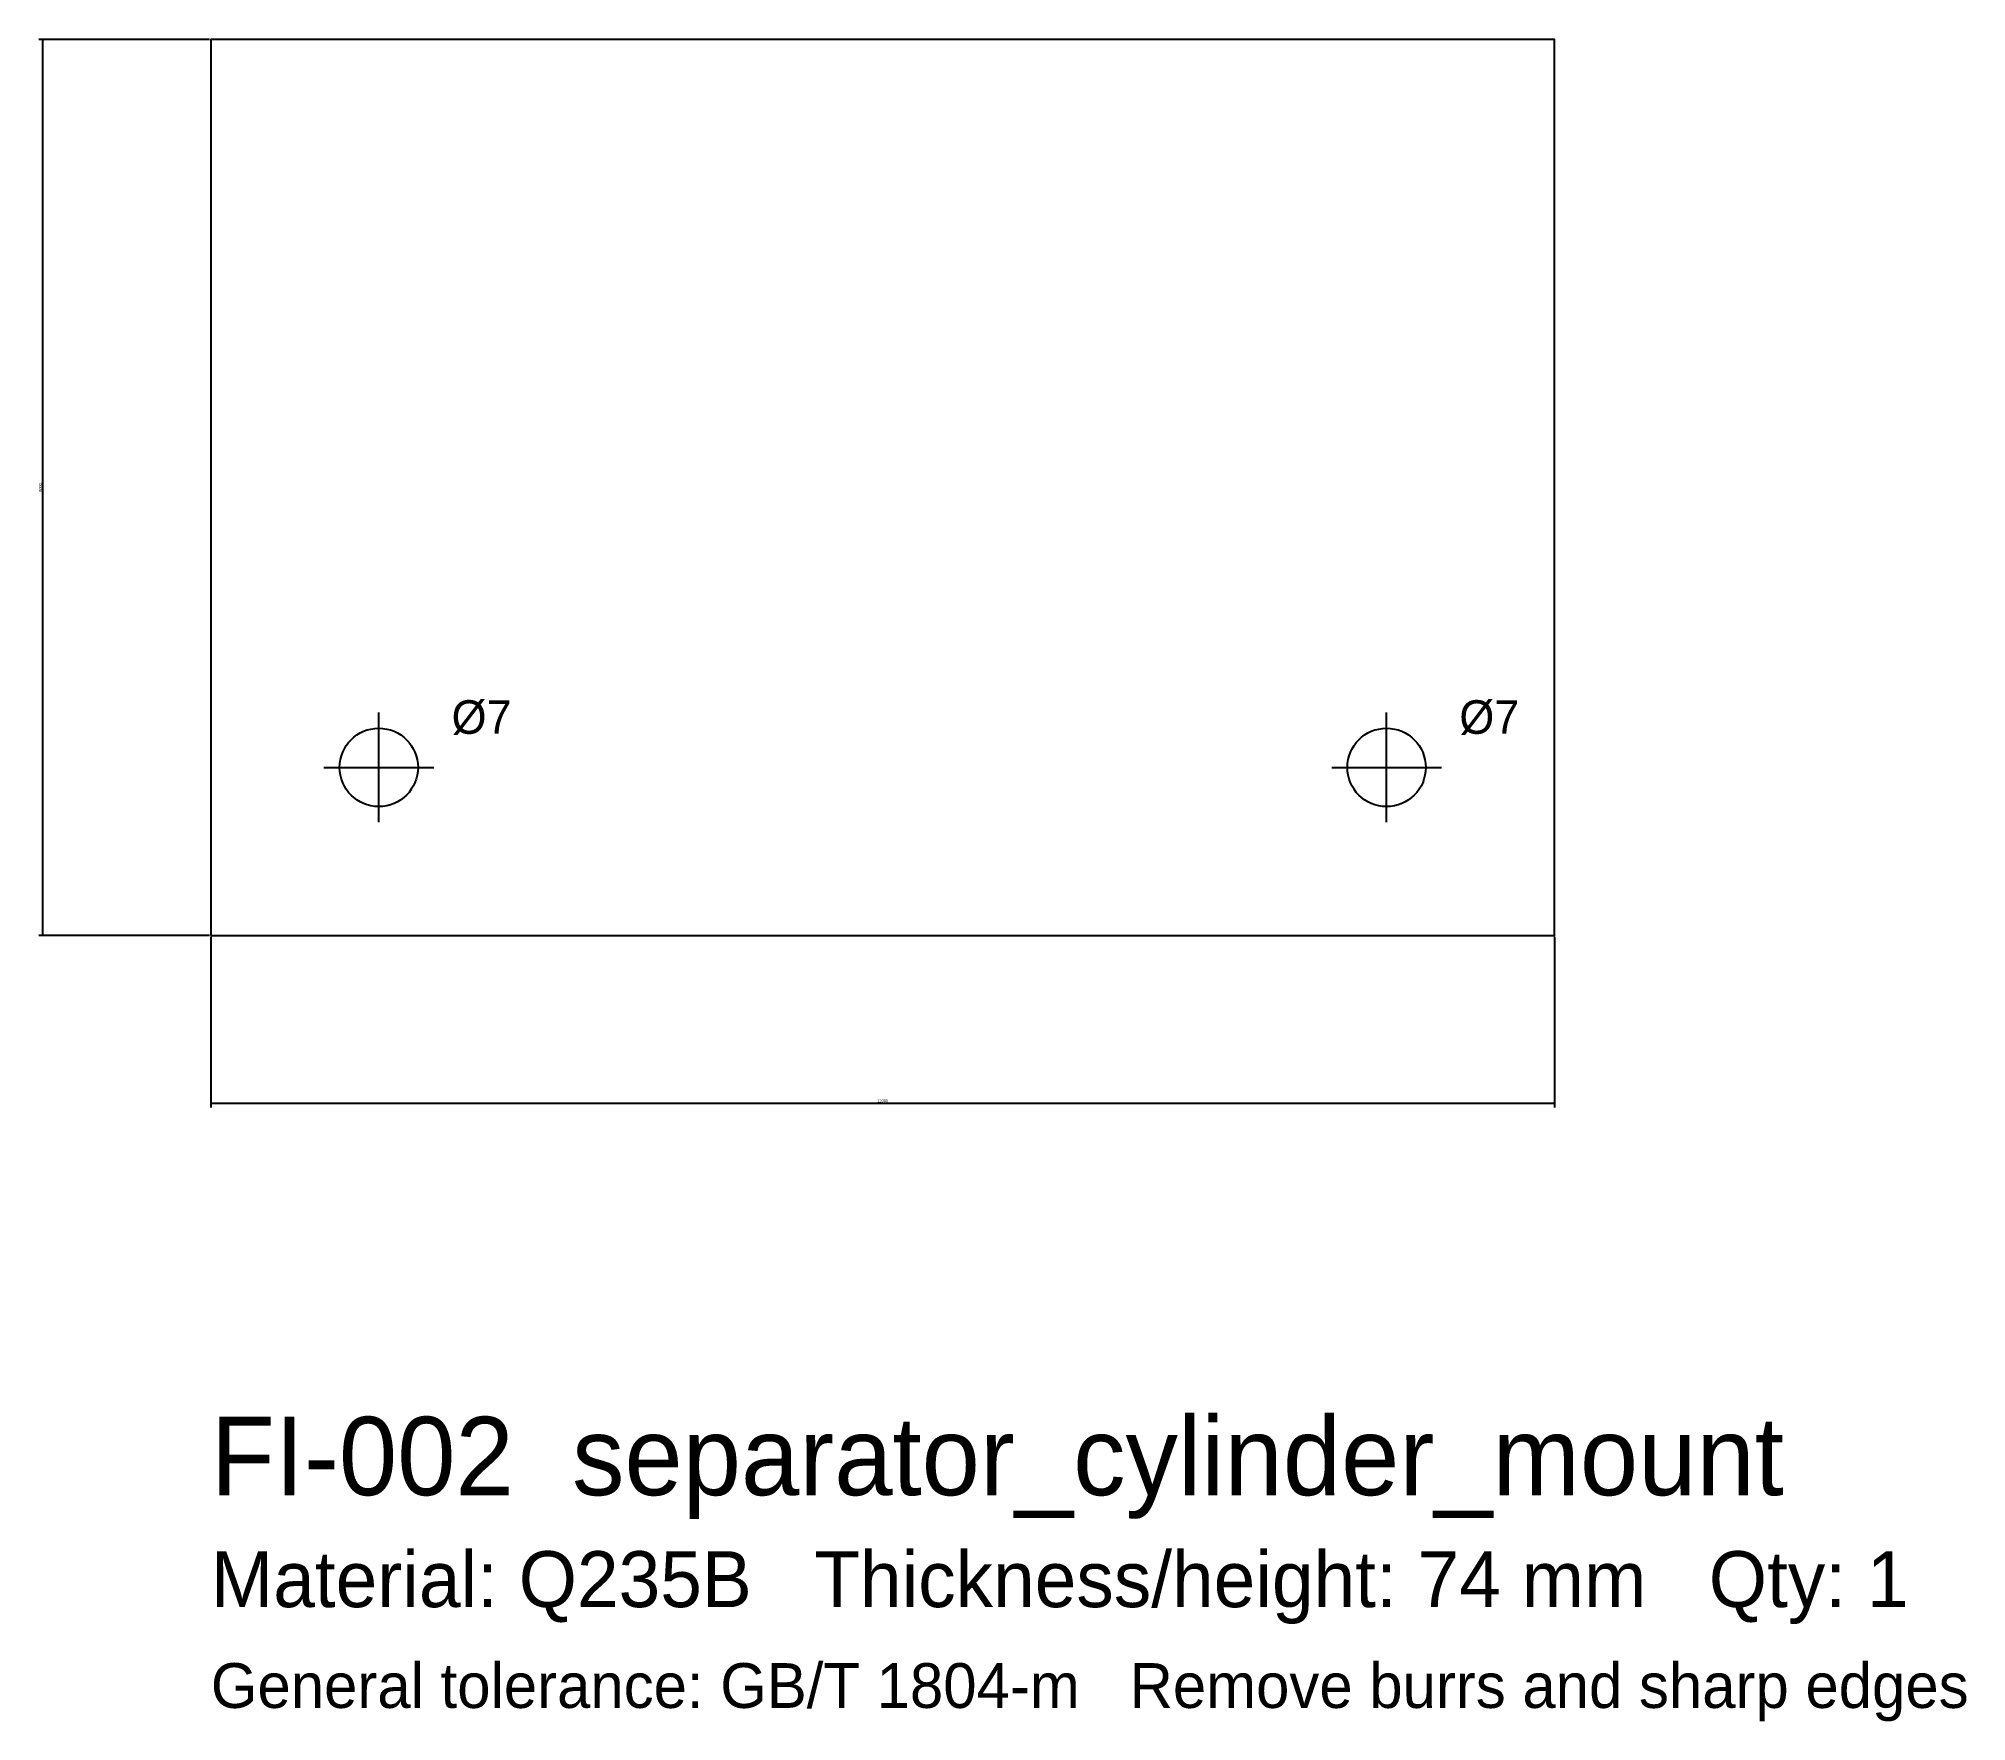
# Model space of a CAD drawing. Header units: millimetres. Extents: x -75 to 97, y -110 to 40.
import ezdxf

# ---------------------------------------------------------------- set-up
doc = ezdxf.new("R2010")
doc.units = ezdxf.units.MM
for name, color, linetype in [('CENTER', 3, 'Continuous'), ('DIM', 2, 'Continuous'), ('HOLES', 1, 'Continuous'), ('OUTLINE', 7, 'Continuous'), ('TEXT', 7, 'Continuous'), ('TITLE', 7, 'Continuous')]:
    doc.layers.add(name, color=color, linetype=linetype)
doc.styles.add('OpenSansCondensed-Light', font='OpenSansCondensed-Light.ttf')
doc.dimstyles.new('EZDXF', dxfattribs={"dimtxt": 0.25, "dimasz": 0.175, "dimexe": 0.375, "dimexo": 0.125, "dimgap": 0.1, "dimtad": 1, "dimlfac": 100, "dimzin": 12, "dimdsep": 46, "dimtxsty": 'OpenSansCondensed-Light', "dimblk": 'ARCHTICK', "dimcen": 2.5, "dimazin": 3, "dimtfac": 0.5, "dimtmove": 2, "dimatfit": 3})

# ---------------------------------------------------------------- blocks, each defined once
blk = doc.blocks.new('_ARCHTICK')
at = {"color": 0, "linetype": 'BYBLOCK', "const_width": 0.15}
blk.add_lwpolyline([(-0.5, -0.5), (0.5, 0.5)], dxfattribs=at)

msp = doc.modelspace()

# ---------------------------------------------------------------- linework, layer by layer
at = {"layer": 'CENTER'}
for p, q in [((-45, -29.9), (-45, -20.1)), ((45, -29.9), (45, -20.1)), ((-49.9, -25), (-40.1, -25)), ((40.1, -25), (49.9, -25))]:
    msp.add_line(p, q, dxfattribs=at)
at = {"layer": 'HOLES'}
for centre in [(-45, -25), (45, -25)]:
    msp.add_circle(centre, 3.5, dxfattribs=at)
at = {"layer": 'OUTLINE'}
msp.add_lwpolyline([(-60, -40), (60, -40), (60, 40), (-60, 40)], close=True, dxfattribs=at)

# ---------------------------------------------------------------- texts
at = {"layer": 'TEXT'}
for s, height, p in [('Ø7', 3, (-38.5, -22)), ('Ø7', 3, (51.5, -22)), ('Material: Q235B   Thickness/height: 74 mm   Qty: 1', 5, (-60, -100)), ('General tolerance: GB/T 1804-m   Remove burrs and sharp edges', 4, (-60, -109))]:
    msp.add_text(s, height=height, dxfattribs=at).set_placement(p)
at = {"layer": 'TITLE'}
msp.add_text('FI-002  separator_cylinder_mount', height=7, dxfattribs=at).set_placement((-60, -90))

# ---------------------------------------------------------------- dimensions: what is measured, and where the dimension line sits
at = {"layer": 'DIM'}
msp.add_linear_dim(base=(-75, -40), p1=(-60, -40), p2=(-60, 40), angle=90, dimstyle='EZDXF', dxfattribs=at).render()
msp.add_linear_dim(base=(-60, -55), p1=(-60, -40), p2=(60, -40), dimstyle='EZDXF', dxfattribs=at).render()

doc.saveas('drawing.dxf')
